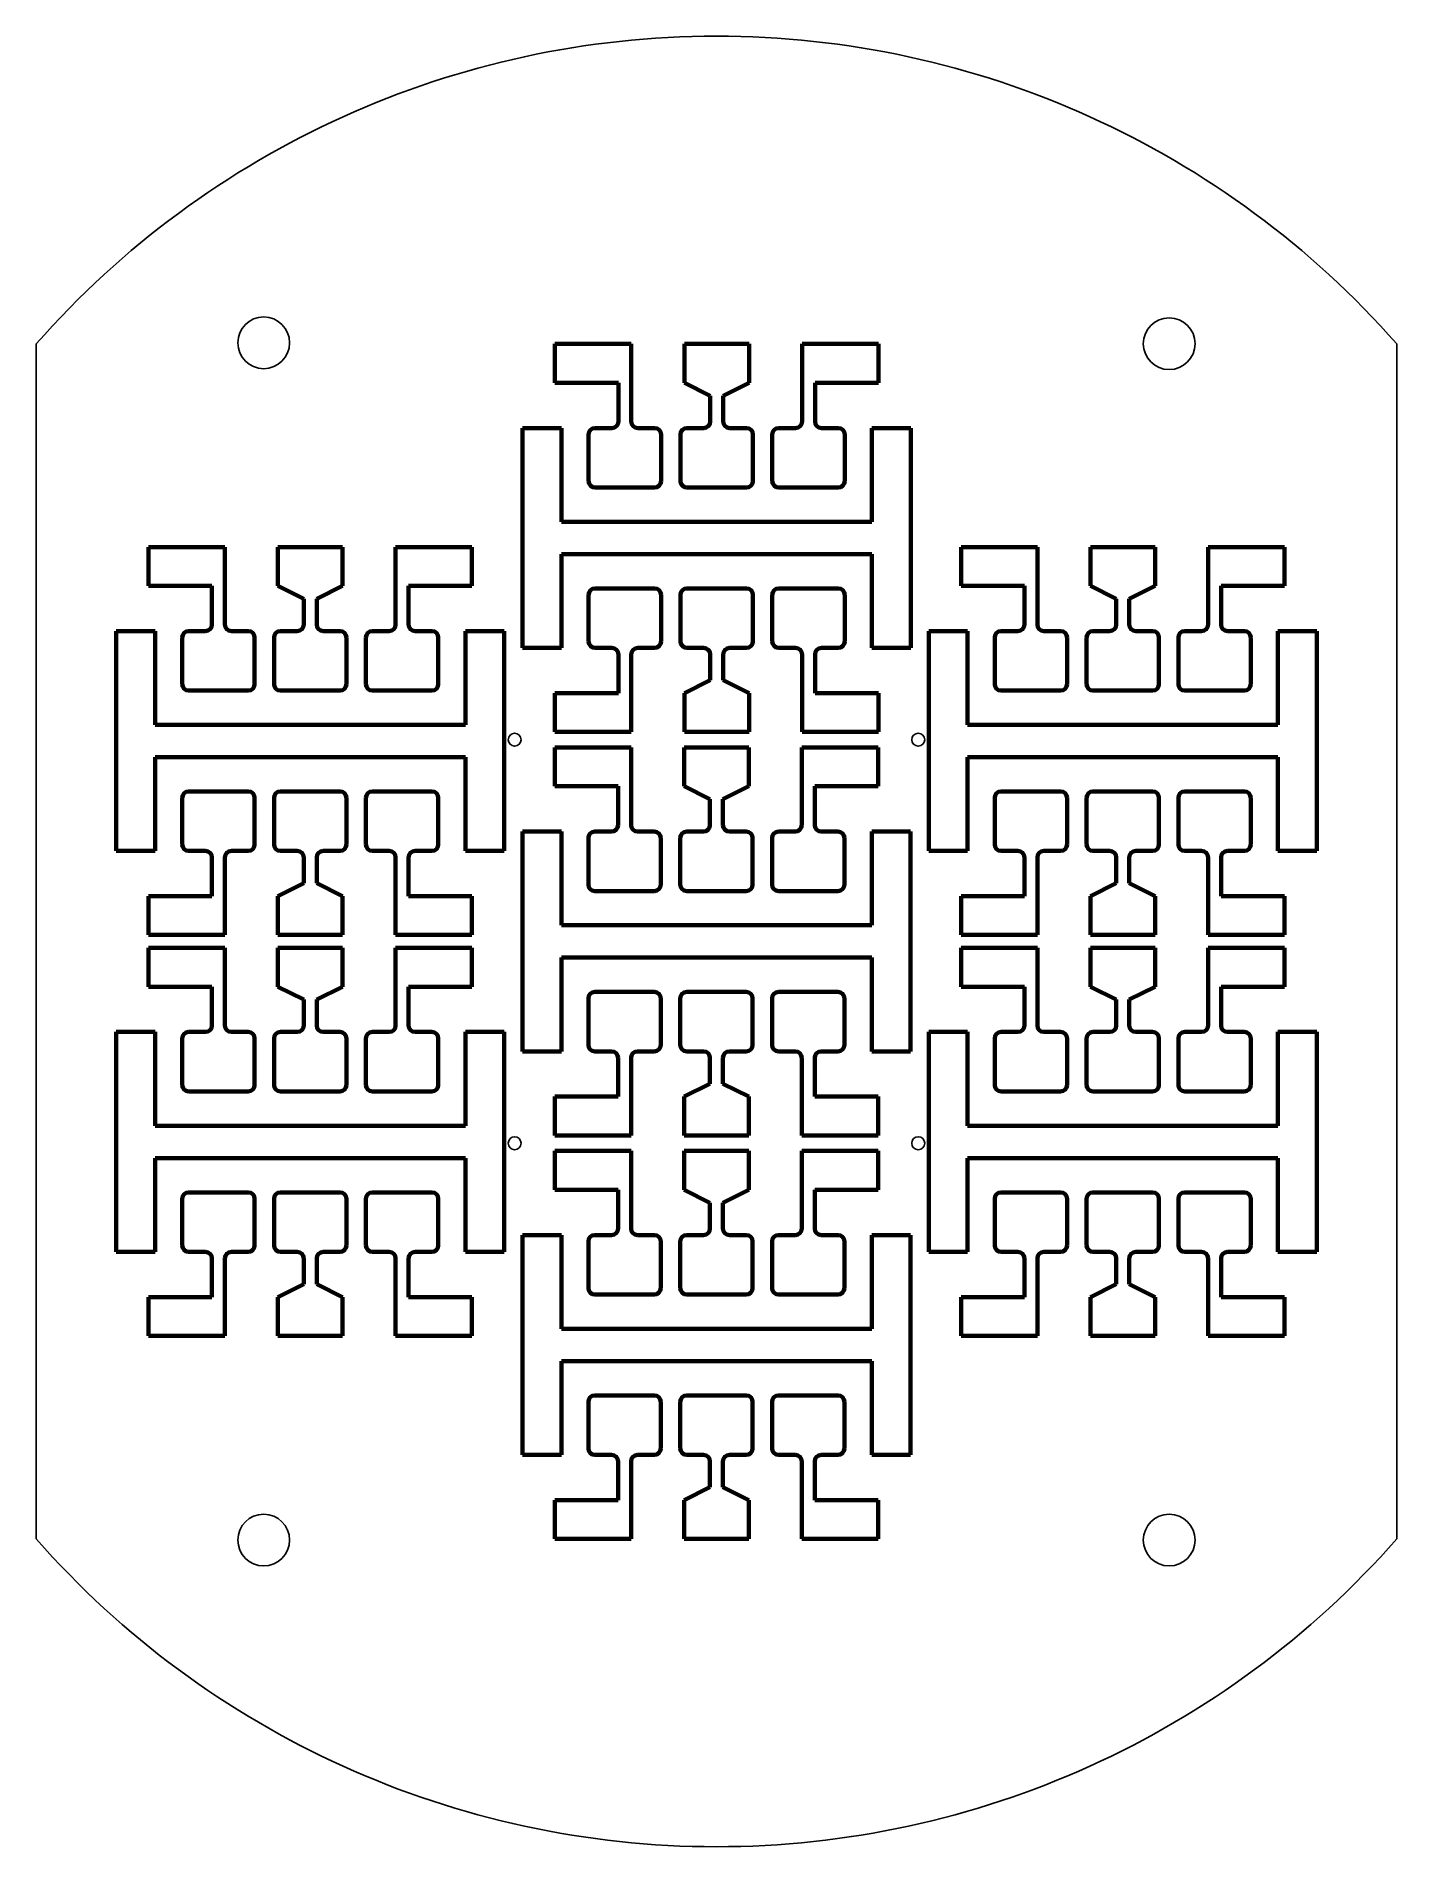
# Model space of a CAD drawing. Header units: millimetres. Extents: x 1891 to 1996, y 1737 to 1877.
import ezdxf

# ---------------------------------------------------------------- set-up
doc = ezdxf.new("R2010")
doc.units = ezdxf.units.MM
doc.layers.add('holder_hole', color=80, linetype='Continuous')
doc.layers.add('mask_outline', color=10, linetype='Continuous')
doc.layers.add('mask_stencil', color=30, linetype='Continuous', lineweight=70)

msp = doc.modelspace()

# ---------------------------------------------------------------- linework, layer by layer
at = {"layer": 'holder_hole'}
for centre, radius in [((1908.72, 1853.34), 2), ((1978.72, 1853.27), 2), ((1928.12, 1822.65), 0.5), ((1959.32, 1822.65), 0.5), ((1928.12, 1791.45), 0.5), ((1959.32, 1791.45), 0.5), ((1908.72, 1760.76), 2), ((1978.72, 1760.76), 2)]:
    msp.add_circle(centre, radius, dxfattribs=at)
at = {"layer": 'mask_outline'}
for p, q in [((1891.14, 1853.25), (1891.14, 1760.85)), ((1996.31, 1853.25), (1996.31, 1760.85))]:
    msp.add_line(p, q, dxfattribs=at)
for points in [[(1996.31, 1853.25, 0.215752), (1943.72, 1877.05, 0.215752), (1891.14, 1853.25)], [(1891.14, 1760.85, 0.215752), (1943.72, 1737.05, 0.215752), (1996.31, 1760.85)]]:
    msp.add_lwpolyline(points, format="xyb", dxfattribs=at)
at = {"layer": 'mask_stencil'}
for p, q in [((1931.24, 1853.25), (1931.24, 1850.25)), ((1937.14, 1853.25), (1931.24, 1853.25)), ((1937.14, 1847.25), (1937.14, 1853.25)), ((1941.24, 1853.25), (1941.24, 1850.25)), ((1946.24, 1853.25), (1941.24, 1853.25)), ((1946.24, 1850.25), (1946.24, 1853.25)), ((1956.24, 1853.25), (1950.34, 1853.25)), ((1950.34, 1847.25), (1950.34, 1853.25)), ((1956.24, 1850.25), (1956.24, 1853.25)), ((1931.24, 1850.25), (1936.14, 1850.25)), ((1936.14, 1847.25), (1936.14, 1850.25)), ((1941.24, 1850.25), (1943.24, 1849.25)), ((1946.24, 1850.25), (1944.24, 1849.25)), ((1951.34, 1847.25), (1951.34, 1850.25)), ((1956.24, 1850.25), (1951.34, 1850.25)), ((1943.24, 1847.25), (1943.24, 1849.25)), ((1944.24, 1847.25), (1944.24, 1849.25)), ((1931.74, 1846.75), (1928.74, 1846.75)), ((1928.74, 1846.75), (1928.74, 1829.75)), ((1931.74, 1839.5), (1931.74, 1846.75)), ((1934.34, 1846.75), (1935.64, 1846.75)), ((1938.94, 1846.75), (1937.64, 1846.75)), ((1941.44, 1846.75), (1942.74, 1846.75)), ((1946.04, 1846.75), (1944.74, 1846.75)), ((1948.54, 1846.75), (1949.84, 1846.75)), ((1953.14, 1846.75), (1951.84, 1846.75)), ((1958.74, 1846.75), (1955.74, 1846.75)), ((1955.74, 1846.75), (1955.74, 1839.5)), ((1958.74, 1829.75), (1958.74, 1846.75)), ((1933.84, 1842.65), (1933.84, 1846.25)), ((1939.44, 1846.25), (1939.44, 1842.65)), ((1940.94, 1842.65), (1940.94, 1846.25)), ((1946.54, 1846.25), (1946.54, 1842.65)), ((1948.04, 1842.65), (1948.04, 1846.25)), ((1953.64, 1846.25), (1953.64, 1842.65)), ((1938.94, 1842.15), (1934.34, 1842.15)), ((1946.04, 1842.15), (1941.44, 1842.15)), ((1953.14, 1842.15), (1948.54, 1842.15)), ((1955.74, 1839.5), (1931.74, 1839.5)), ((1899.82, 1837.55), (1899.82, 1834.55)), ((1905.72, 1837.55), (1899.82, 1837.55)), ((1905.72, 1831.55), (1905.72, 1837.55)), ((1909.82, 1837.55), (1909.82, 1834.55)), ((1914.82, 1837.55), (1909.82, 1837.55)), ((1914.82, 1834.55), (1914.82, 1837.55)), ((1924.82, 1837.55), (1918.92, 1837.55)), ((1918.92, 1831.55), (1918.92, 1837.55)), ((1924.82, 1834.55), (1924.82, 1837.55)), ((1931.74, 1829.75), (1931.74, 1837)), ((1931.74, 1837), (1955.74, 1837)), ((1955.74, 1837), (1955.74, 1829.75)), ((1962.63, 1837.55), (1962.63, 1834.55)), ((1968.53, 1837.55), (1962.63, 1837.55)), ((1968.53, 1831.55), (1968.53, 1837.55)), ((1972.63, 1837.55), (1972.63, 1834.55)), ((1977.63, 1837.55), (1972.63, 1837.55)), ((1977.63, 1834.55), (1977.63, 1837.55)), ((1987.63, 1837.55), (1981.73, 1837.55)), ((1981.73, 1831.55), (1981.73, 1837.55)), ((1987.63, 1834.55), (1987.63, 1837.55)), ((1899.82, 1834.55), (1904.72, 1834.55)), ((1904.72, 1831.55), (1904.72, 1834.55)), ((1909.82, 1834.55), (1911.82, 1833.55)), ((1914.82, 1834.55), (1912.82, 1833.55)), ((1919.92, 1831.55), (1919.92, 1834.55)), ((1924.82, 1834.55), (1919.92, 1834.55)), ((1934.34, 1834.35), (1938.94, 1834.35)), ((1941.44, 1834.35), (1946.04, 1834.35)), ((1948.54, 1834.35), (1953.14, 1834.35)), ((1962.63, 1834.55), (1967.53, 1834.55)), ((1967.53, 1831.55), (1967.53, 1834.55)), ((1972.63, 1834.55), (1974.63, 1833.55)), ((1977.63, 1834.55), (1975.63, 1833.55)), ((1982.73, 1831.55), (1982.73, 1834.55)), ((1987.63, 1834.55), (1982.73, 1834.55)), ((1911.82, 1831.55), (1911.82, 1833.55)), ((1912.82, 1831.55), (1912.82, 1833.55)), ((1933.84, 1830.25), (1933.84, 1833.85)), ((1939.44, 1833.85), (1939.44, 1830.25)), ((1940.94, 1830.25), (1940.94, 1833.85)), ((1946.54, 1833.85), (1946.54, 1830.25)), ((1948.04, 1830.25), (1948.04, 1833.85)), ((1953.64, 1833.85), (1953.64, 1830.25)), ((1974.63, 1831.55), (1974.63, 1833.55)), ((1975.63, 1831.55), (1975.63, 1833.55)), ((1900.32, 1831.05), (1897.32, 1831.05)), ((1897.32, 1831.05), (1897.32, 1814.05)), ((1900.32, 1823.8), (1900.32, 1831.05)), ((1902.42, 1826.95), (1902.42, 1830.55)), ((1902.92, 1831.05), (1904.22, 1831.05)), ((1907.52, 1831.05), (1906.22, 1831.05)), ((1908.02, 1830.55), (1908.02, 1826.95)), ((1909.52, 1826.95), (1909.52, 1830.55)), ((1910.02, 1831.05), (1911.32, 1831.05)), ((1914.62, 1831.05), (1913.32, 1831.05)), ((1915.12, 1830.55), (1915.12, 1826.95)), ((1916.62, 1826.95), (1916.62, 1830.55)), ((1917.12, 1831.05), (1918.42, 1831.05)), ((1921.72, 1831.05), (1920.42, 1831.05)), ((1922.22, 1830.55), (1922.22, 1826.95)), ((1927.32, 1831.05), (1924.32, 1831.05)), ((1924.32, 1831.05), (1924.32, 1823.8)), ((1927.32, 1814.05), (1927.32, 1831.05)), ((1963.13, 1831.05), (1960.13, 1831.05)), ((1960.13, 1831.05), (1960.13, 1814.05)), ((1963.13, 1823.8), (1963.13, 1831.05)), ((1965.23, 1826.95), (1965.23, 1830.55)), ((1965.73, 1831.05), (1967.03, 1831.05)), ((1970.33, 1831.05), (1969.03, 1831.05)), ((1970.83, 1830.55), (1970.83, 1826.95)), ((1972.33, 1826.95), (1972.33, 1830.55)), ((1972.83, 1831.05), (1974.13, 1831.05)), ((1977.43, 1831.05), (1976.13, 1831.05)), ((1977.93, 1830.55), (1977.93, 1826.95)), ((1979.43, 1826.95), (1979.43, 1830.55)), ((1979.93, 1831.05), (1981.23, 1831.05)), ((1984.53, 1831.05), (1983.23, 1831.05)), ((1985.03, 1830.55), (1985.03, 1826.95)), ((1990.13, 1831.05), (1987.13, 1831.05)), ((1987.13, 1831.05), (1987.13, 1823.8)), ((1990.13, 1814.05), (1990.13, 1831.05)), ((1928.74, 1829.75), (1931.74, 1829.75)), ((1934.34, 1829.75), (1935.64, 1829.75)), ((1936.14, 1829.25), (1936.14, 1826.25)), ((1937.14, 1829.25), (1937.14, 1823.25)), ((1938.94, 1829.75), (1937.64, 1829.75)), ((1941.44, 1829.75), (1942.74, 1829.75)), ((1943.24, 1829.25), (1943.24, 1827.25)), ((1944.24, 1829.25), (1944.24, 1827.25)), ((1946.04, 1829.75), (1944.74, 1829.75)), ((1948.54, 1829.75), (1949.84, 1829.75)), ((1950.34, 1829.25), (1950.34, 1823.25)), ((1951.34, 1829.25), (1951.34, 1826.25)), ((1953.14, 1829.75), (1951.84, 1829.75)), ((1955.74, 1829.75), (1958.74, 1829.75)), ((1941.24, 1826.25), (1943.24, 1827.25)), ((1946.24, 1826.25), (1944.24, 1827.25)), ((1907.52, 1826.45), (1902.92, 1826.45)), ((1914.62, 1826.45), (1910.02, 1826.45)), ((1921.72, 1826.45), (1917.12, 1826.45)), ((1931.24, 1826.25), (1931.24, 1823.25)), ((1931.24, 1826.25), (1936.14, 1826.25)), ((1941.24, 1826.25), (1941.24, 1823.25)), ((1946.24, 1823.25), (1946.24, 1826.25)), ((1956.24, 1826.25), (1951.34, 1826.25)), ((1956.24, 1823.25), (1956.24, 1826.25)), ((1970.33, 1826.45), (1965.73, 1826.45)), ((1977.43, 1826.45), (1972.83, 1826.45)), ((1984.53, 1826.45), (1979.93, 1826.45)), ((1924.32, 1823.8), (1900.32, 1823.8)), ((1931.24, 1823.25), (1937.14, 1823.25)), ((1941.24, 1823.25), (1946.24, 1823.25)), ((1950.34, 1823.25), (1956.24, 1823.25)), ((1987.13, 1823.8), (1963.13, 1823.8)), ((1931.23, 1822.05), (1931.23, 1819.05)), ((1937.12, 1822.05), (1931.23, 1822.05)), ((1937.12, 1816.05), (1937.12, 1822.05)), ((1941.23, 1822.05), (1941.23, 1819.05)), ((1946.23, 1822.05), (1941.23, 1822.05)), ((1946.23, 1819.05), (1946.23, 1822.05)), ((1956.23, 1822.05), (1950.32, 1822.05)), ((1950.32, 1816.05), (1950.32, 1822.05)), ((1956.23, 1819.05), (1956.23, 1822.05)), ((1900.32, 1814.05), (1900.32, 1821.3)), ((1900.32, 1821.3), (1924.32, 1821.3)), ((1924.32, 1821.3), (1924.32, 1814.05)), ((1963.13, 1814.05), (1963.13, 1821.3)), ((1963.13, 1821.3), (1987.13, 1821.3)), ((1987.13, 1821.3), (1987.13, 1814.05)), ((1902.92, 1818.65), (1907.52, 1818.65)), ((1910.02, 1818.65), (1914.62, 1818.65)), ((1917.12, 1818.65), (1921.72, 1818.65)), ((1931.23, 1819.05), (1936.12, 1819.05)), ((1936.12, 1816.05), (1936.12, 1819.05)), ((1941.23, 1819.05), (1943.22, 1818.05)), ((1946.23, 1819.05), (1944.22, 1818.05)), ((1951.32, 1816.05), (1951.32, 1819.05)), ((1956.23, 1819.05), (1951.32, 1819.05)), ((1965.73, 1818.65), (1970.33, 1818.65)), ((1972.83, 1818.65), (1977.43, 1818.65)), ((1979.93, 1818.65), (1984.53, 1818.65)), ((1902.42, 1814.55), (1902.42, 1818.15)), ((1908.02, 1818.15), (1908.02, 1814.55)), ((1909.52, 1814.55), (1909.52, 1818.15)), ((1915.12, 1818.15), (1915.12, 1814.55)), ((1916.62, 1814.55), (1916.62, 1818.15)), ((1922.22, 1818.15), (1922.22, 1814.55)), ((1943.22, 1816.05), (1943.22, 1818.05)), ((1944.22, 1816.05), (1944.22, 1818.05)), ((1965.23, 1814.55), (1965.23, 1818.15)), ((1970.83, 1818.15), (1970.83, 1814.55)), ((1972.33, 1814.55), (1972.33, 1818.15)), ((1977.93, 1818.15), (1977.93, 1814.55)), ((1979.43, 1814.55), (1979.43, 1818.15)), ((1985.03, 1818.15), (1985.03, 1814.55)), ((1931.73, 1815.55), (1928.73, 1815.55)), ((1928.73, 1815.55), (1928.73, 1798.55)), ((1931.73, 1808.3), (1931.73, 1815.55)), ((1933.82, 1811.45), (1933.82, 1815.05)), ((1934.32, 1815.55), (1935.62, 1815.55)), ((1938.92, 1815.55), (1937.62, 1815.55)), ((1939.42, 1815.05), (1939.42, 1811.45)), ((1940.92, 1811.45), (1940.92, 1815.05)), ((1941.42, 1815.55), (1942.72, 1815.55)), ((1946.02, 1815.55), (1944.72, 1815.55)), ((1946.52, 1815.05), (1946.52, 1811.45)), ((1948.02, 1811.45), (1948.02, 1815.05)), ((1948.52, 1815.55), (1949.82, 1815.55)), ((1953.12, 1815.55), (1951.82, 1815.55)), ((1953.62, 1815.05), (1953.62, 1811.45)), ((1958.72, 1815.55), (1955.73, 1815.55)), ((1955.73, 1815.55), (1955.73, 1808.3)), ((1958.72, 1798.55), (1958.72, 1815.55)), ((1897.32, 1814.05), (1900.32, 1814.05)), ((1902.92, 1814.05), (1904.22, 1814.05)), ((1904.72, 1813.55), (1904.72, 1810.55)), ((1905.72, 1813.55), (1905.72, 1807.55)), ((1907.52, 1814.05), (1906.22, 1814.05)), ((1910.02, 1814.05), (1911.32, 1814.05)), ((1911.82, 1813.55), (1911.82, 1811.55)), ((1912.82, 1813.55), (1912.82, 1811.55)), ((1914.62, 1814.05), (1913.32, 1814.05)), ((1917.12, 1814.05), (1918.42, 1814.05)), ((1918.92, 1813.55), (1918.92, 1807.55)), ((1919.92, 1813.55), (1919.92, 1810.55)), ((1921.72, 1814.05), (1920.42, 1814.05)), ((1924.32, 1814.05), (1927.32, 1814.05)), ((1960.13, 1814.05), (1963.13, 1814.05)), ((1965.73, 1814.05), (1967.03, 1814.05)), ((1967.53, 1813.55), (1967.53, 1810.55)), ((1968.53, 1813.55), (1968.53, 1807.55)), ((1970.33, 1814.05), (1969.03, 1814.05)), ((1972.83, 1814.05), (1974.13, 1814.05)), ((1974.63, 1813.55), (1974.63, 1811.55)), ((1975.63, 1813.55), (1975.63, 1811.55)), ((1977.43, 1814.05), (1976.13, 1814.05)), ((1979.93, 1814.05), (1981.23, 1814.05)), ((1981.73, 1813.55), (1981.73, 1807.55)), ((1982.73, 1813.55), (1982.73, 1810.55)), ((1984.53, 1814.05), (1983.23, 1814.05)), ((1987.13, 1814.05), (1990.13, 1814.05)), ((1899.82, 1810.55), (1899.82, 1807.55)), ((1899.82, 1810.55), (1904.72, 1810.55)), ((1909.82, 1810.55), (1911.82, 1811.55)), ((1909.82, 1810.55), (1909.82, 1807.55)), ((1914.82, 1810.55), (1912.82, 1811.55)), ((1914.82, 1807.55), (1914.82, 1810.55)), ((1924.82, 1810.55), (1919.92, 1810.55)), ((1924.82, 1807.55), (1924.82, 1810.55)), ((1938.92, 1810.95), (1934.32, 1810.95)), ((1946.02, 1810.95), (1941.42, 1810.95)), ((1953.12, 1810.95), (1948.52, 1810.95)), ((1962.63, 1810.55), (1962.63, 1807.55)), ((1962.63, 1810.55), (1967.53, 1810.55)), ((1972.63, 1810.55), (1974.63, 1811.55)), ((1972.63, 1810.55), (1972.63, 1807.55)), ((1977.63, 1810.55), (1975.63, 1811.55)), ((1977.63, 1807.55), (1977.63, 1810.55)), ((1987.63, 1810.55), (1982.73, 1810.55)), ((1987.63, 1807.55), (1987.63, 1810.55)), ((1899.82, 1807.55), (1905.72, 1807.55)), ((1909.82, 1807.55), (1914.82, 1807.55)), ((1918.92, 1807.55), (1924.82, 1807.55)), ((1955.73, 1808.3), (1931.73, 1808.3)), ((1962.63, 1807.55), (1968.53, 1807.55)), ((1972.63, 1807.55), (1977.63, 1807.55)), ((1981.73, 1807.55), (1987.63, 1807.55)), ((1899.82, 1806.55), (1899.82, 1803.55)), ((1905.72, 1806.55), (1899.82, 1806.55)), ((1905.72, 1800.55), (1905.72, 1806.55)), ((1909.82, 1806.55), (1909.82, 1803.55)), ((1914.82, 1806.55), (1909.82, 1806.55)), ((1914.82, 1803.55), (1914.82, 1806.55)), ((1924.82, 1806.55), (1918.92, 1806.55)), ((1918.92, 1800.55), (1918.92, 1806.55)), ((1924.82, 1803.55), (1924.82, 1806.55)), ((1962.63, 1806.55), (1962.63, 1803.55)), ((1968.53, 1806.55), (1962.63, 1806.55)), ((1968.53, 1800.55), (1968.53, 1806.55)), ((1972.63, 1806.55), (1972.63, 1803.55)), ((1977.63, 1806.55), (1972.63, 1806.55)), ((1977.63, 1803.55), (1977.63, 1806.55)), ((1987.63, 1806.55), (1981.73, 1806.55)), ((1981.73, 1800.55), (1981.73, 1806.55)), ((1987.63, 1803.55), (1987.63, 1806.55)), ((1931.73, 1798.55), (1931.73, 1805.8)), ((1931.73, 1805.8), (1955.73, 1805.8)), ((1955.73, 1805.8), (1955.73, 1798.55)), ((1899.82, 1803.55), (1904.72, 1803.55)), ((1904.72, 1800.55), (1904.72, 1803.55)), ((1909.82, 1803.55), (1911.82, 1802.55)), ((1914.82, 1803.55), (1912.82, 1802.55)), ((1919.92, 1800.55), (1919.92, 1803.55)), ((1924.82, 1803.55), (1919.92, 1803.55)), ((1962.63, 1803.55), (1967.53, 1803.55)), ((1967.53, 1800.55), (1967.53, 1803.55)), ((1972.63, 1803.55), (1974.63, 1802.55)), ((1977.63, 1803.55), (1975.63, 1802.55)), ((1982.73, 1800.55), (1982.73, 1803.55)), ((1987.63, 1803.55), (1982.73, 1803.55)), ((1911.82, 1800.55), (1911.82, 1802.55)), ((1912.82, 1800.55), (1912.82, 1802.55)), ((1933.82, 1799.05), (1933.82, 1802.65)), ((1934.32, 1803.15), (1938.92, 1803.15)), ((1939.42, 1802.65), (1939.42, 1799.05)), ((1940.92, 1799.05), (1940.92, 1802.65)), ((1941.42, 1803.15), (1946.02, 1803.15)), ((1946.52, 1802.65), (1946.52, 1799.05)), ((1948.02, 1799.05), (1948.02, 1802.65)), ((1948.52, 1803.15), (1953.12, 1803.15)), ((1953.62, 1802.65), (1953.62, 1799.05)), ((1974.63, 1800.55), (1974.63, 1802.55)), ((1975.63, 1800.55), (1975.63, 1802.55)), ((1900.32, 1800.05), (1897.32, 1800.05)), ((1897.32, 1800.05), (1897.32, 1783.05)), ((1900.32, 1792.8), (1900.32, 1800.05)), ((1902.42, 1795.95), (1902.42, 1799.55)), ((1902.92, 1800.05), (1904.22, 1800.05)), ((1907.52, 1800.05), (1906.22, 1800.05)), ((1908.02, 1799.55), (1908.02, 1795.95)), ((1909.52, 1795.95), (1909.52, 1799.55)), ((1910.02, 1800.05), (1911.32, 1800.05)), ((1914.62, 1800.05), (1913.32, 1800.05)), ((1915.12, 1799.55), (1915.12, 1795.95)), ((1916.62, 1795.95), (1916.62, 1799.55)), ((1917.12, 1800.05), (1918.42, 1800.05)), ((1921.72, 1800.05), (1920.42, 1800.05)), ((1922.22, 1799.55), (1922.22, 1795.95)), ((1927.32, 1800.05), (1924.32, 1800.05)), ((1924.32, 1800.05), (1924.32, 1792.8)), ((1927.32, 1783.05), (1927.32, 1800.05)), ((1963.13, 1800.05), (1960.13, 1800.05)), ((1960.13, 1800.05), (1960.13, 1783.05)), ((1963.13, 1792.8), (1963.13, 1800.05)), ((1965.23, 1795.95), (1965.23, 1799.55)), ((1965.73, 1800.05), (1967.03, 1800.05)), ((1970.33, 1800.05), (1969.03, 1800.05)), ((1970.83, 1799.55), (1970.83, 1795.95)), ((1972.33, 1795.95), (1972.33, 1799.55)), ((1972.83, 1800.05), (1974.13, 1800.05)), ((1977.43, 1800.05), (1976.13, 1800.05)), ((1977.93, 1799.55), (1977.93, 1795.95)), ((1979.43, 1795.95), (1979.43, 1799.55)), ((1979.93, 1800.05), (1981.23, 1800.05)), ((1984.53, 1800.05), (1983.23, 1800.05)), ((1985.03, 1799.55), (1985.03, 1795.95)), ((1990.13, 1800.05), (1987.13, 1800.05)), ((1987.13, 1800.05), (1987.13, 1792.8)), ((1990.13, 1783.05), (1990.13, 1800.05)), ((1928.73, 1798.55), (1931.73, 1798.55)), ((1934.32, 1798.55), (1935.62, 1798.55)), ((1936.12, 1798.05), (1936.12, 1795.05)), ((1937.12, 1798.05), (1937.12, 1792.05)), ((1938.92, 1798.55), (1937.62, 1798.55)), ((1941.42, 1798.55), (1942.72, 1798.55)), ((1943.22, 1798.05), (1943.22, 1796.05)), ((1944.22, 1798.05), (1944.22, 1796.05)), ((1946.02, 1798.55), (1944.72, 1798.55)), ((1948.52, 1798.55), (1949.82, 1798.55)), ((1950.32, 1798.05), (1950.32, 1792.05)), ((1951.32, 1798.05), (1951.32, 1795.05)), ((1953.12, 1798.55), (1951.82, 1798.55)), ((1955.73, 1798.55), (1958.72, 1798.55)), ((1907.52, 1795.45), (1902.92, 1795.45)), ((1914.62, 1795.45), (1910.02, 1795.45)), ((1921.72, 1795.45), (1917.12, 1795.45)), ((1931.23, 1795.05), (1931.23, 1792.05)), ((1931.23, 1795.05), (1936.12, 1795.05)), ((1941.23, 1795.05), (1943.22, 1796.05)), ((1941.23, 1795.05), (1941.23, 1792.05)), ((1946.23, 1795.05), (1944.22, 1796.05)), ((1946.23, 1792.05), (1946.23, 1795.05)), ((1956.23, 1795.05), (1951.32, 1795.05)), ((1956.23, 1792.05), (1956.23, 1795.05)), ((1970.33, 1795.45), (1965.73, 1795.45)), ((1977.43, 1795.45), (1972.83, 1795.45)), ((1984.53, 1795.45), (1979.93, 1795.45)), ((1924.32, 1792.8), (1900.32, 1792.8)), ((1931.23, 1792.05), (1937.12, 1792.05)), ((1941.23, 1792.05), (1946.23, 1792.05)), ((1950.32, 1792.05), (1956.23, 1792.05)), ((1987.13, 1792.8), (1963.13, 1792.8)), ((1931.23, 1790.85), (1931.23, 1787.85)), ((1937.12, 1790.85), (1931.23, 1790.85)), ((1937.12, 1784.85), (1937.12, 1790.85)), ((1941.23, 1790.85), (1941.23, 1787.85)), ((1946.23, 1790.85), (1941.23, 1790.85)), ((1946.23, 1787.85), (1946.23, 1790.85)), ((1956.23, 1790.85), (1950.32, 1790.85)), ((1950.32, 1784.85), (1950.32, 1790.85)), ((1956.23, 1787.85), (1956.23, 1790.85)), ((1900.32, 1783.05), (1900.32, 1790.3)), ((1900.32, 1790.3), (1924.32, 1790.3)), ((1924.32, 1790.3), (1924.32, 1783.05)), ((1963.13, 1783.05), (1963.13, 1790.3)), ((1963.13, 1790.3), (1987.13, 1790.3)), ((1987.13, 1790.3), (1987.13, 1783.05)), ((1931.23, 1787.85), (1936.12, 1787.85)), ((1936.12, 1784.85), (1936.12, 1787.85)), ((1941.23, 1787.85), (1943.22, 1786.85)), ((1946.23, 1787.85), (1944.22, 1786.85)), ((1951.32, 1784.85), (1951.32, 1787.85)), ((1956.23, 1787.85), (1951.32, 1787.85)), ((1902.42, 1783.55), (1902.42, 1787.15)), ((1902.92, 1787.65), (1907.52, 1787.65)), ((1908.02, 1787.15), (1908.02, 1783.55)), ((1909.52, 1783.55), (1909.52, 1787.15)), ((1910.02, 1787.65), (1914.62, 1787.65)), ((1915.12, 1787.15), (1915.12, 1783.55)), ((1916.62, 1783.55), (1916.62, 1787.15)), ((1917.12, 1787.65), (1921.72, 1787.65)), ((1922.22, 1787.15), (1922.22, 1783.55)), ((1943.22, 1784.85), (1943.22, 1786.85)), ((1944.22, 1784.85), (1944.22, 1786.85)), ((1965.23, 1783.55), (1965.23, 1787.15)), ((1965.73, 1787.65), (1970.33, 1787.65)), ((1970.83, 1787.15), (1970.83, 1783.55)), ((1972.33, 1783.55), (1972.33, 1787.15)), ((1972.83, 1787.65), (1977.43, 1787.65)), ((1977.93, 1787.15), (1977.93, 1783.55)), ((1979.43, 1783.55), (1979.43, 1787.15)), ((1979.93, 1787.65), (1984.53, 1787.65)), ((1985.03, 1787.15), (1985.03, 1783.55)), ((1931.73, 1784.35), (1928.73, 1784.35)), ((1928.73, 1784.35), (1928.73, 1767.35)), ((1931.73, 1777.1), (1931.73, 1784.35)), ((1933.82, 1780.25), (1933.82, 1783.85)), ((1934.32, 1784.35), (1935.62, 1784.35)), ((1938.92, 1784.35), (1937.62, 1784.35)), ((1939.42, 1783.85), (1939.42, 1780.25)), ((1940.92, 1780.25), (1940.92, 1783.85)), ((1941.42, 1784.35), (1942.72, 1784.35)), ((1946.02, 1784.35), (1944.72, 1784.35)), ((1946.52, 1783.85), (1946.52, 1780.25)), ((1948.02, 1780.25), (1948.02, 1783.85)), ((1948.52, 1784.35), (1949.82, 1784.35)), ((1953.12, 1784.35), (1951.82, 1784.35)), ((1953.62, 1783.85), (1953.62, 1780.25)), ((1958.72, 1784.35), (1955.73, 1784.35)), ((1955.73, 1784.35), (1955.73, 1777.1)), ((1958.72, 1767.35), (1958.72, 1784.35)), ((1897.32, 1783.05), (1900.32, 1783.05)), ((1902.92, 1783.05), (1904.22, 1783.05)), ((1904.72, 1782.55), (1904.72, 1779.55)), ((1905.72, 1782.55), (1905.72, 1776.55)), ((1907.52, 1783.05), (1906.22, 1783.05)), ((1910.02, 1783.05), (1911.32, 1783.05)), ((1911.82, 1782.55), (1911.82, 1780.55)), ((1912.82, 1782.55), (1912.82, 1780.55)), ((1914.62, 1783.05), (1913.32, 1783.05)), ((1917.12, 1783.05), (1918.42, 1783.05)), ((1918.92, 1782.55), (1918.92, 1776.55)), ((1919.92, 1782.55), (1919.92, 1779.55)), ((1921.72, 1783.05), (1920.42, 1783.05)), ((1924.32, 1783.05), (1927.32, 1783.05)), ((1960.13, 1783.05), (1963.13, 1783.05)), ((1965.73, 1783.05), (1967.03, 1783.05)), ((1967.53, 1782.55), (1967.53, 1779.55)), ((1968.53, 1782.55), (1968.53, 1776.55)), ((1970.33, 1783.05), (1969.03, 1783.05)), ((1972.83, 1783.05), (1974.13, 1783.05)), ((1974.63, 1782.55), (1974.63, 1780.55)), ((1975.63, 1782.55), (1975.63, 1780.55)), ((1977.43, 1783.05), (1976.13, 1783.05)), ((1979.93, 1783.05), (1981.23, 1783.05)), ((1981.73, 1782.55), (1981.73, 1776.55)), ((1982.73, 1782.55), (1982.73, 1779.55)), ((1984.53, 1783.05), (1983.23, 1783.05)), ((1987.13, 1783.05), (1990.13, 1783.05)), ((1899.82, 1779.55), (1899.82, 1776.55)), ((1899.82, 1779.55), (1904.72, 1779.55)), ((1909.82, 1779.55), (1911.82, 1780.55)), ((1909.82, 1779.55), (1909.82, 1776.55)), ((1914.82, 1779.55), (1912.82, 1780.55)), ((1914.82, 1776.55), (1914.82, 1779.55)), ((1924.82, 1779.55), (1919.92, 1779.55)), ((1924.82, 1776.55), (1924.82, 1779.55)), ((1938.92, 1779.75), (1934.32, 1779.75)), ((1946.02, 1779.75), (1941.42, 1779.75)), ((1953.12, 1779.75), (1948.52, 1779.75)), ((1962.63, 1779.55), (1962.63, 1776.55)), ((1962.63, 1779.55), (1967.53, 1779.55)), ((1972.63, 1779.55), (1974.63, 1780.55)), ((1972.63, 1779.55), (1972.63, 1776.55)), ((1977.63, 1779.55), (1975.63, 1780.55)), ((1977.63, 1776.55), (1977.63, 1779.55)), ((1987.63, 1779.55), (1982.73, 1779.55)), ((1987.63, 1776.55), (1987.63, 1779.55)), ((1955.73, 1777.1), (1931.73, 1777.1)), ((1899.82, 1776.55), (1905.72, 1776.55)), ((1909.82, 1776.55), (1914.82, 1776.55)), ((1918.92, 1776.55), (1924.82, 1776.55)), ((1962.63, 1776.55), (1968.53, 1776.55)), ((1972.63, 1776.55), (1977.63, 1776.55)), ((1981.73, 1776.55), (1987.63, 1776.55)), ((1931.73, 1767.35), (1931.73, 1774.6)), ((1931.73, 1774.6), (1955.73, 1774.6)), ((1955.73, 1774.6), (1955.73, 1767.35)), ((1933.82, 1767.85), (1933.82, 1771.45)), ((1934.32, 1771.95), (1938.92, 1771.95)), ((1939.42, 1771.45), (1939.42, 1767.85)), ((1940.92, 1767.85), (1940.92, 1771.45)), ((1941.42, 1771.95), (1946.02, 1771.95)), ((1946.52, 1771.45), (1946.52, 1767.85)), ((1948.02, 1767.85), (1948.02, 1771.45)), ((1948.52, 1771.95), (1953.12, 1771.95)), ((1953.62, 1771.45), (1953.62, 1767.85)), ((1928.73, 1767.35), (1931.73, 1767.35)), ((1934.32, 1767.35), (1935.62, 1767.35)), ((1936.12, 1766.85), (1936.12, 1763.85)), ((1937.12, 1766.85), (1937.12, 1760.85)), ((1938.92, 1767.35), (1937.62, 1767.35)), ((1941.42, 1767.35), (1942.72, 1767.35)), ((1943.22, 1766.85), (1943.22, 1764.85)), ((1944.22, 1766.85), (1944.22, 1764.85)), ((1946.02, 1767.35), (1944.72, 1767.35)), ((1948.52, 1767.35), (1949.82, 1767.35)), ((1950.32, 1766.85), (1950.32, 1760.85)), ((1951.32, 1766.85), (1951.32, 1763.85)), ((1953.12, 1767.35), (1951.82, 1767.35)), ((1955.73, 1767.35), (1958.72, 1767.35)), ((1941.23, 1763.85), (1943.22, 1764.85)), ((1946.23, 1763.85), (1944.22, 1764.85)), ((1931.23, 1763.85), (1931.23, 1760.85)), ((1931.23, 1763.85), (1936.12, 1763.85)), ((1941.23, 1763.85), (1941.23, 1760.85)), ((1946.23, 1760.85), (1946.23, 1763.85)), ((1956.23, 1763.85), (1951.32, 1763.85)), ((1956.23, 1760.85), (1956.23, 1763.85)), ((1931.23, 1760.85), (1937.12, 1760.85)), ((1941.23, 1760.85), (1946.23, 1760.85)), ((1950.32, 1760.85), (1956.23, 1760.85))]:
    msp.add_line(p, q, dxfattribs=at)
for centre, start, end in [((1934.34, 1846.25), 90, 180), ((1935.64, 1847.25), 270, 0), ((1937.64, 1847.25), 180, 270), ((1938.94, 1846.25), 0, 90), ((1941.44, 1846.25), 90, 180), ((1942.74, 1847.25), 270, 0), ((1944.74, 1847.25), 180, 270), ((1946.04, 1846.25), 0, 90), ((1948.54, 1846.25), 90, 180), ((1949.84, 1847.25), 270, 0), ((1951.84, 1847.25), 180, 270), ((1953.14, 1846.25), 0, 90), ((1934.34, 1842.65), 180, 270), ((1938.94, 1842.65), 270, 0), ((1941.44, 1842.65), 180, 270), ((1946.04, 1842.65), 270, 0), ((1948.54, 1842.65), 180, 270), ((1953.14, 1842.65), 270, 0), ((1934.34, 1833.85), 90, 180), ((1938.94, 1833.85), 0, 90), ((1941.44, 1833.85), 90, 180), ((1946.04, 1833.85), 0, 90), ((1948.54, 1833.85), 90, 180), ((1953.14, 1833.85), 0, 90), ((1904.22, 1831.55), 270, 0), ((1906.22, 1831.55), 180, 270), ((1911.32, 1831.55), 270, 0), ((1913.32, 1831.55), 180, 270), ((1918.42, 1831.55), 270, 0), ((1920.42, 1831.55), 180, 270), ((1967.03, 1831.55), 270, 0), ((1969.03, 1831.55), 180, 270), ((1974.13, 1831.55), 270, 0), ((1976.13, 1831.55), 180, 270), ((1981.23, 1831.55), 270, 0), ((1983.23, 1831.55), 180, 270), ((1902.92, 1830.55), 90, 180), ((1907.52, 1830.55), 0, 90), ((1910.02, 1830.55), 90, 180), ((1914.62, 1830.55), 0, 90), ((1917.12, 1830.55), 90, 180), ((1921.72, 1830.55), 0, 90), ((1934.34, 1830.25), 180, 270), ((1938.94, 1830.25), 270, 0), ((1941.44, 1830.25), 180, 270), ((1946.04, 1830.25), 270, 0), ((1948.54, 1830.25), 180, 270), ((1953.14, 1830.25), 270, 0), ((1965.73, 1830.55), 90, 180), ((1970.33, 1830.55), 0, 90), ((1972.83, 1830.55), 90, 180), ((1977.43, 1830.55), 0, 90), ((1979.93, 1830.55), 90, 180), ((1984.53, 1830.55), 0, 90), ((1935.64, 1829.25), 0, 90), ((1937.64, 1829.25), 90, 180), ((1942.74, 1829.25), 0, 90), ((1944.74, 1829.25), 90, 180), ((1949.84, 1829.25), 0, 90), ((1951.84, 1829.25), 90, 180), ((1902.92, 1826.95), 180, 270), ((1907.52, 1826.95), 270, 0), ((1910.02, 1826.95), 180, 270), ((1914.62, 1826.95), 270, 0), ((1917.12, 1826.95), 180, 270), ((1921.72, 1826.95), 270, 0), ((1965.73, 1826.95), 180, 270), ((1970.33, 1826.95), 270, 0), ((1972.83, 1826.95), 180, 270), ((1977.43, 1826.95), 270, 0), ((1979.93, 1826.95), 180, 270), ((1984.53, 1826.95), 270, 0), ((1902.92, 1818.15), 90, 180), ((1907.52, 1818.15), 0, 90), ((1910.02, 1818.15), 90, 180), ((1914.62, 1818.15), 0, 90), ((1917.12, 1818.15), 90, 180), ((1921.72, 1818.15), 0, 90), ((1965.73, 1818.15), 90, 180), ((1970.33, 1818.15), 0, 90), ((1972.83, 1818.15), 90, 180), ((1977.43, 1818.15), 0, 90), ((1979.93, 1818.15), 90, 180), ((1984.53, 1818.15), 0, 90), ((1935.62, 1816.05), 270, 0), ((1937.62, 1816.05), 180, 270), ((1942.72, 1816.05), 270, 0), ((1944.72, 1816.05), 180, 270), ((1949.82, 1816.05), 270, 0), ((1951.82, 1816.05), 180, 270), ((1902.92, 1814.55), 180, 270), ((1907.52, 1814.55), 270, 0), ((1910.02, 1814.55), 180, 270), ((1914.62, 1814.55), 270, 0), ((1917.12, 1814.55), 180, 270), ((1921.72, 1814.55), 270, 0), ((1934.32, 1815.05), 90, 180), ((1938.92, 1815.05), 0, 90), ((1941.42, 1815.05), 90, 180), ((1946.02, 1815.05), 0, 90), ((1948.52, 1815.05), 90, 180), ((1953.12, 1815.05), 0, 90), ((1965.73, 1814.55), 180, 270), ((1970.33, 1814.55), 270, 0), ((1972.83, 1814.55), 180, 270), ((1977.43, 1814.55), 270, 0), ((1979.93, 1814.55), 180, 270), ((1984.53, 1814.55), 270, 0), ((1904.22, 1813.55), 0, 90), ((1906.22, 1813.55), 90, 180), ((1911.32, 1813.55), 0, 90), ((1913.32, 1813.55), 90, 180), ((1918.42, 1813.55), 0, 90), ((1920.42, 1813.55), 90, 180), ((1967.03, 1813.55), 0, 90), ((1969.03, 1813.55), 90, 180), ((1974.13, 1813.55), 0, 90), ((1976.13, 1813.55), 90, 180), ((1981.23, 1813.55), 0, 90), ((1983.23, 1813.55), 90, 180), ((1934.32, 1811.45), 180, 270), ((1938.92, 1811.45), 270, 0), ((1941.42, 1811.45), 180, 270), ((1946.02, 1811.45), 270, 0), ((1948.52, 1811.45), 180, 270), ((1953.12, 1811.45), 270, 0), ((1934.32, 1802.65), 90, 180), ((1938.92, 1802.65), 0, 90), ((1941.42, 1802.65), 90, 180), ((1946.02, 1802.65), 0, 90), ((1948.52, 1802.65), 90, 180), ((1953.12, 1802.65), 0, 90), ((1904.22, 1800.55), 270, 0), ((1906.22, 1800.55), 180, 270), ((1911.32, 1800.55), 270, 0), ((1913.32, 1800.55), 180, 270), ((1918.42, 1800.55), 270, 0), ((1920.42, 1800.55), 180, 270), ((1967.03, 1800.55), 270, 0), ((1969.03, 1800.55), 180, 270), ((1974.13, 1800.55), 270, 0), ((1976.13, 1800.55), 180, 270), ((1981.23, 1800.55), 270, 0), ((1983.23, 1800.55), 180, 270), ((1902.92, 1799.55), 90, 180), ((1907.52, 1799.55), 0, 90), ((1910.02, 1799.55), 90, 180), ((1914.62, 1799.55), 0, 90), ((1917.12, 1799.55), 90, 180), ((1921.72, 1799.55), 0, 90), ((1934.32, 1799.05), 180, 270), ((1938.92, 1799.05), 270, 0), ((1941.42, 1799.05), 180, 270), ((1946.02, 1799.05), 270, 0), ((1948.52, 1799.05), 180, 270), ((1953.12, 1799.05), 270, 0), ((1965.73, 1799.55), 90, 180), ((1970.33, 1799.55), 0, 90), ((1972.83, 1799.55), 90, 180), ((1977.43, 1799.55), 0, 90), ((1979.93, 1799.55), 90, 180), ((1984.53, 1799.55), 0, 90), ((1935.62, 1798.05), 0, 90), ((1937.62, 1798.05), 90, 180), ((1942.72, 1798.05), 0, 90), ((1944.72, 1798.05), 90, 180), ((1949.82, 1798.05), 0, 90), ((1951.82, 1798.05), 90, 180), ((1902.92, 1795.95), 180, 270), ((1907.52, 1795.95), 270, 0), ((1910.02, 1795.95), 180, 270), ((1914.62, 1795.95), 270, 0), ((1917.12, 1795.95), 180, 270), ((1921.72, 1795.95), 270, 0), ((1965.73, 1795.95), 180, 270), ((1970.33, 1795.95), 270, 0), ((1972.83, 1795.95), 180, 270), ((1977.43, 1795.95), 270, 0), ((1979.93, 1795.95), 180, 270), ((1984.53, 1795.95), 270, 0), ((1902.92, 1787.15), 90, 180), ((1907.52, 1787.15), 0, 90), ((1910.02, 1787.15), 90, 180), ((1914.62, 1787.15), 0, 90), ((1917.12, 1787.15), 90, 180), ((1921.72, 1787.15), 0, 90), ((1965.73, 1787.15), 90, 180), ((1970.33, 1787.15), 0, 90), ((1972.83, 1787.15), 90, 180), ((1977.43, 1787.15), 0, 90), ((1979.93, 1787.15), 90, 180), ((1984.53, 1787.15), 0, 90), ((1934.32, 1783.85), 90, 180), ((1935.62, 1784.85), 270, 0), ((1937.62, 1784.85), 180, 270), ((1938.92, 1783.85), 0, 90), ((1941.42, 1783.85), 90, 180), ((1942.72, 1784.85), 270, 0), ((1944.72, 1784.85), 180, 270), ((1946.02, 1783.85), 0, 90), ((1948.52, 1783.85), 90, 180), ((1949.82, 1784.85), 270, 0), ((1951.82, 1784.85), 180, 270), ((1953.12, 1783.85), 0, 90), ((1902.92, 1783.55), 180, 270), ((1904.22, 1782.55), 0, 90), ((1906.22, 1782.55), 90, 180), ((1907.52, 1783.55), 270, 0), ((1910.02, 1783.55), 180, 270), ((1911.32, 1782.55), 0, 90), ((1913.32, 1782.55), 90, 180), ((1914.62, 1783.55), 270, 0), ((1917.12, 1783.55), 180, 270), ((1918.42, 1782.55), 0, 90), ((1920.42, 1782.55), 90, 180), ((1921.72, 1783.55), 270, 0), ((1965.73, 1783.55), 180, 270), ((1967.03, 1782.55), 0, 90), ((1969.03, 1782.55), 90, 180), ((1970.33, 1783.55), 270, 0), ((1972.83, 1783.55), 180, 270), ((1974.13, 1782.55), 0, 90), ((1976.13, 1782.55), 90, 180), ((1977.43, 1783.55), 270, 0), ((1979.93, 1783.55), 180, 270), ((1981.23, 1782.55), 0, 90), ((1983.23, 1782.55), 90, 180), ((1984.53, 1783.55), 270, 0), ((1934.32, 1780.25), 180, 270), ((1938.92, 1780.25), 270, 0), ((1941.42, 1780.25), 180, 270), ((1946.02, 1780.25), 270, 0), ((1948.52, 1780.25), 180, 270), ((1953.12, 1780.25), 270, 0), ((1934.32, 1771.45), 90, 180), ((1938.92, 1771.45), 0, 90), ((1941.42, 1771.45), 90, 180), ((1946.02, 1771.45), 0, 90), ((1948.52, 1771.45), 90, 180), ((1953.12, 1771.45), 0, 90), ((1934.32, 1767.85), 180, 270), ((1935.62, 1766.85), 0, 90), ((1937.62, 1766.85), 90, 180), ((1938.92, 1767.85), 270, 0), ((1941.42, 1767.85), 180, 270), ((1942.72, 1766.85), 0, 90), ((1944.72, 1766.85), 90, 180), ((1946.02, 1767.85), 270, 0), ((1948.52, 1767.85), 180, 270), ((1949.82, 1766.85), 0, 90), ((1951.82, 1766.85), 90, 180), ((1953.12, 1767.85), 270, 0)]:
    msp.add_arc(centre, 0.5, start, end, dxfattribs=at)

doc.saveas('drawing.dxf')
